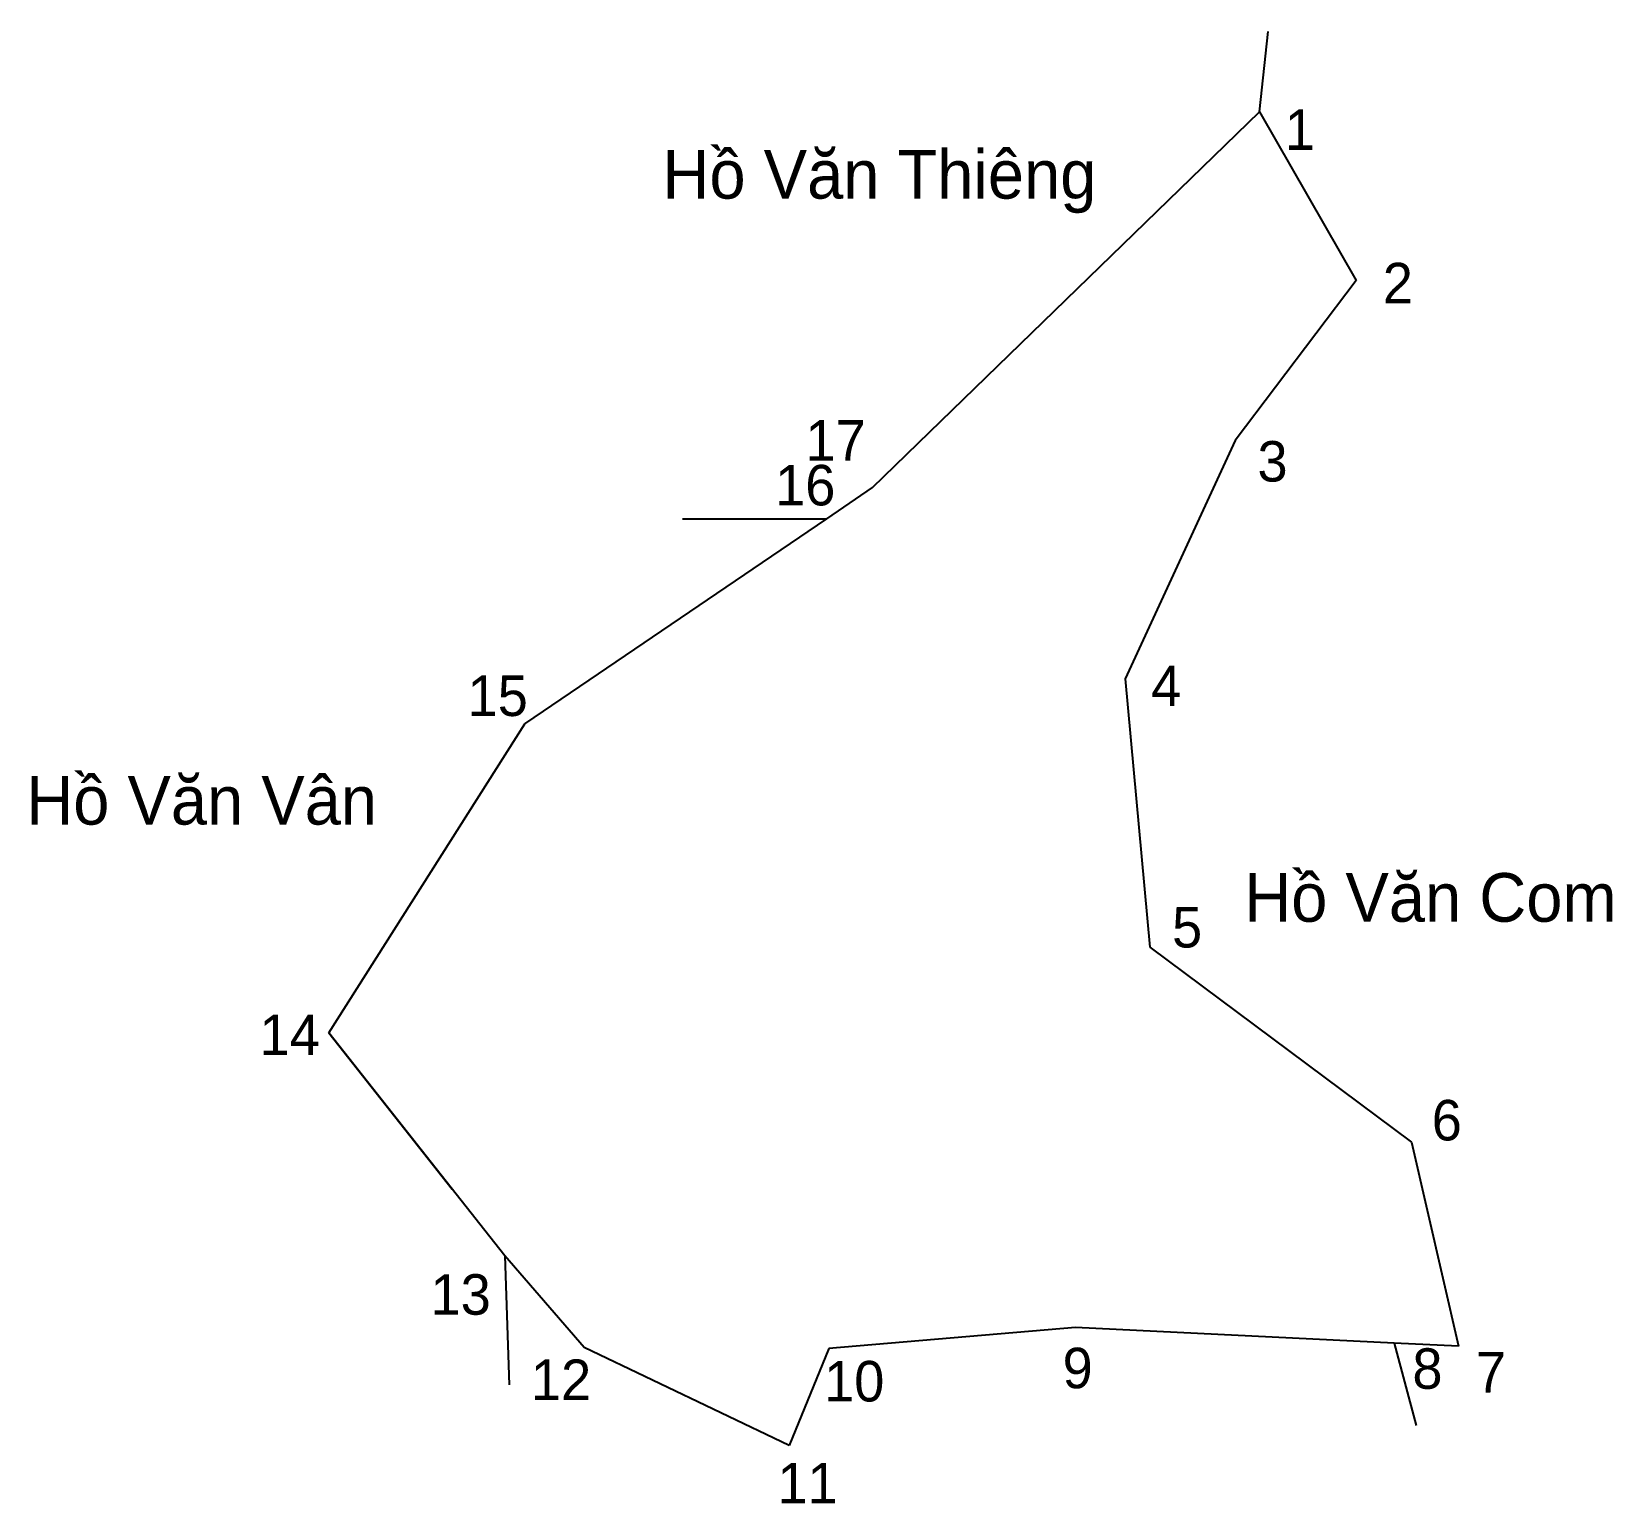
# Model space of a CAD drawing. Extents: x 549409 to 549548, y 1825092 to 1825222.
import ezdxf

# ---------------------------------------------------------------- set-up
doc = ezdxf.new("R2010")
doc.units = 0
for name, color, linetype in [('CanhThua', 7, 'Continuous'), ('RauThua', 7, 'Continuous'), ('SoHieuDinhThua', 7, 'Continuous'), ('TenChuLanCan', 7, 'Continuous')]:
    doc.layers.add(name, color=color, linetype=linetype)

msp = doc.modelspace()

# ---------------------------------------------------------------- linework, layer by layer
at = {"layer": 'CanhThua'}
for p, q in [((549483.02, 1825182.04), (549517.24, 1825215.26)), ((549517.24, 1825215.26), (549525.78, 1825200.35)), ((549525.78, 1825200.35), (549515.09, 1825186.21)), ((549515.09, 1825186.21), (549505.36, 1825165.12)), ((549478.97, 1825179.29), (549483.02, 1825182.04)), ((549452.27, 1825161.14), (549478.97, 1825179.29)), ((549505.36, 1825165.12), (549507.53, 1825141.41)), ((549434.96, 1825133.83), (549452.27, 1825161.14)), ((549507.53, 1825141.41), (549530.69, 1825124.15)), ((549450.51, 1825114.12), (549434.96, 1825133.83)), ((549530.69, 1825124.15), (549534.83, 1825106.12)), ((549457.54, 1825106), (549450.51, 1825114.12)), ((549500.97, 1825107.77), (549479.17, 1825105.92)), ((549529.15, 1825106.4), (549500.97, 1825107.77)), ((549534.83, 1825106.12), (549529.15, 1825106.4)), ((549475.66, 1825097.35), (549457.54, 1825106)), ((549479.17, 1825105.92), (549475.66, 1825097.35))]:
    msp.add_line(p, q, dxfattribs=at)
at = {"layer": 'RauThua'}
for p, q in [((549517.24, 1825215.26), (549518.02, 1825222.36)), ((549466.22, 1825179.29), (549478.97, 1825179.29)), ((549434.96, 1825133.83), (549445.86, 1825120.01)), ((549450.51, 1825114.12), (549450.91, 1825102.7)), ((549529.15, 1825106.4), (549531.09, 1825099.12))]:
    msp.add_line(p, q, dxfattribs=at)

# ---------------------------------------------------------------- texts
at = {"layer": 'SoHieuDinhThua'}
for s, height, p in [('1', 3.58, (549519.47, 1825211.9)), ('2', 3.58, (549528.14, 1825198.33)), ('17', 3.584, (549477.1, 1825184.42)), ('3', 3.58, (549517.06, 1825182.57)), ('16', 3.584, (549474.41, 1825180.46)), ('15', 3.584, (549447.22, 1825161.84)), ('4', 3.58, (549507.66, 1825162.72)), ('5', 3.58, (549509.51, 1825141.37)), ('14', 3.584, (549428.82, 1825131.86)), ('6', 3.58, (549532.47, 1825124.31)), ('13', 3.584, (549443.94, 1825108.9)), ('12', 3.584, (549452.82, 1825101.36)), ('9', 3.58, (549499.83, 1825102.4)), ('8', 3.58, (549530.76, 1825102.35)), ('7', 3.58, (549536.37, 1825102.02)), ('10', 3.584, (549478.74, 1825101.23)), ('11', 3.584, (549474.62, 1825092.22))]:
    msp.add_text(s, height=height, dxfattribs=at).set_placement(p)
at = {"layer": 'TenChuLanCan'}
for s, height, p in [('Hồ Văn Thiêng', 4.3013, (549464.45, 1825207.59)), ('Hồ Văn Vân', 4.301, (549408.2, 1825152.24)), ('Hồ Văn Com', 4.301, (549515.89, 1825143.65))]:
    msp.add_text(s, height=height, dxfattribs=at).set_placement(p)

doc.saveas('drawing.dxf')
